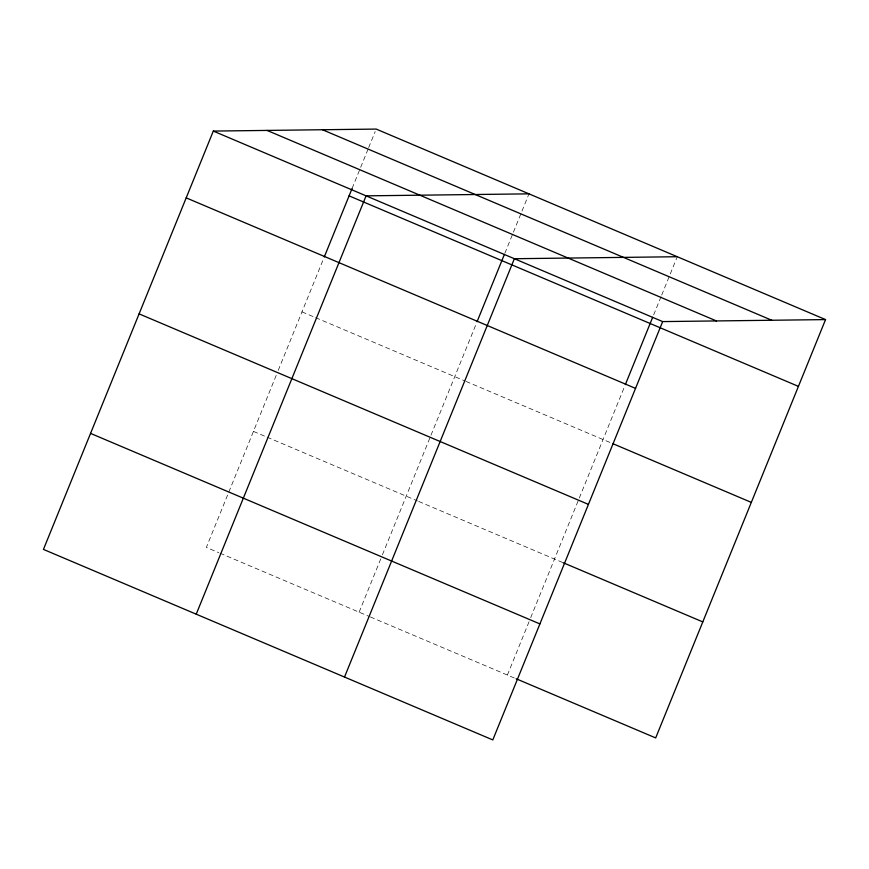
<?xml version="1.0" encoding="UTF-8"?>
<svg xmlns="http://www.w3.org/2000/svg" width="869" height="869" viewBox="0 0 869 869"><rect width="100%" height="100%" fill="white"/><g stroke="black" fill="none" stroke-linecap="round" stroke-linejoin="round"><path stroke-width="0.65" stroke-dasharray="4.34 3.26" d="M276.201 375.365L206.344 547.405L218.76 552.673M278.221 370.39L323.757 258.234M352.097 188.443L368.174 148.871M368.673 147.632L375.202 131.556M359.114 612.178L381.915 556.051M382.414 554.802L430.492 436.412M430.991 435.163L476.027 324.256M504.878 253.216L512.916 233.424M513.416 232.197L528.482 195.09M507.398 675.05L530.199 618.924M530.698 617.674L578.776 499.284M579.286 498.035L624.822 385.879M653.662 314.85L661.2 296.296M661.7 295.058L676.766 257.963M301.977 311.873L314.404 317.131M315.643 317.663L464.73 380.872M465.969 381.404L611.765 443.212M253.444 431.393L265.871 436.662M267.109 437.183L417.435 500.924M418.684 501.456L563.231 562.743M219.998 553.195L369.086 616.403M370.335 616.936L514.882 678.222"/><path stroke-width="1.3" d="M825.55 319.596L376.201 129.079L213.318 131.078L43.45 549.404L492.799 739.921L662.656 321.595L825.55 319.596L655.682 737.922L516.121 678.754M324.267 256.985L352.097 188.443M196.231 614.177L366.088 195.851L528.982 193.852M477.048 321.758L504.378 254.454M344.515 677.049L514.372 258.723L677.266 256.724M625.332 384.63L652.662 317.326M322.453 129.742L771.791 320.259M267.065 130.415L716.414 320.933M213.318 131.078L662.656 321.595M349.088 195.862L798.437 386.379M186.194 197.86L635.543 388.378M613.014 443.744L751.327 502.391M139.094 313.872L588.432 504.389M563.231 562.743L702.793 621.911M90.561 433.392L539.899 623.909"/></g></svg>
